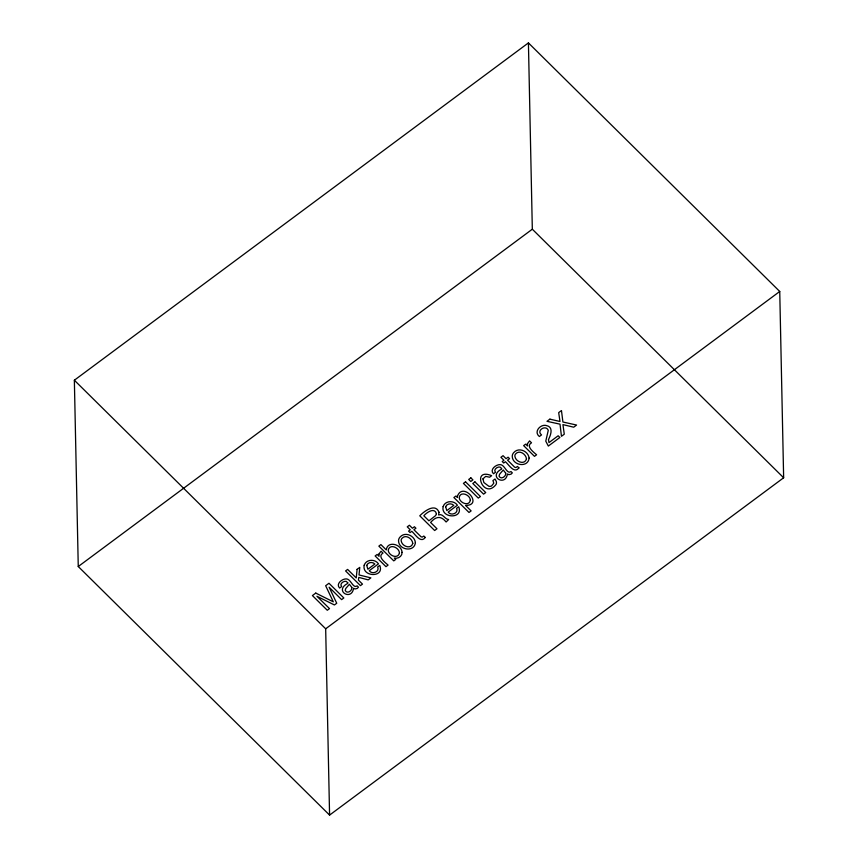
<?xml version="1.0" encoding="UTF-8"?>
<svg xmlns="http://www.w3.org/2000/svg" width="858" height="858" viewBox="0 0 858 858"><rect width="100%" height="100%" fill="white"/><g stroke="black" fill="none" stroke-linecap="round" stroke-linejoin="round"><path stroke-width="1.29" d="M74.356 380.223L528.421 42.9L779.74 291.473L783.644 477.777L329.579 815.1L78.26 566.527L74.356 380.223L325.675 628.796L329.579 815.1M78.26 566.527L532.325 229.204L528.421 42.9M325.675 628.796L779.74 291.473M532.325 229.204L783.644 477.777M439.006 512.247L438.577 514.929C442.975 513.159 444.776 519.401 448.648 519.53L446.106 521.986C441.023 515.615 436.014 516.184 430.609 522.468L436.979 528.775L434.641 530.512L419.776 515.808C423.916 511.529 435.285 502.616 439.006 512.247M351.866 587.494C352.413 590.894 346.868 594.337 345.195 590.411L345.774 588.481L349.399 584.287L351.866 587.494M505.716 473.198C506.263 476.598 500.718 480.04 499.045 476.115L499.635 474.184L503.249 469.991L505.716 473.198M457.4 496.278L457.389 497.425L455.952 495.999L453.893 497.533L469.004 512.473L471.117 510.896L465.583 505.426C483.955 505.437 462.923 480.963 457.4 496.278M548.487 439.575L548.959 442.599L558.15 435.778L559.877 437.473L548.326 446.063L545.774 441.141L548.283 430.33C545.849 424.313 535.885 430.609 541.537 434.909L539.382 436.507C533.226 431.767 540.733 423.584 546.707 425.611C553.764 427.305 550.664 435.135 548.487 439.575M347.737 582.786L347.726 583.408C333.644 590.679 351.705 601.522 353.582 588.245L354.944 588.963L357.207 588.449L358.472 587.183L357.132 585.853C353.056 589.081 350.911 578.828 346.3 578.893C342.117 578.71 335.457 583.998 339.639 588.052L341.613 586.582C339.21 583.912 343.597 580.737 346.182 581.338L347.737 582.786M501.587 468.489L501.576 469.111C487.494 476.383 505.555 487.226 507.432 473.948L508.794 474.667L511.057 474.152L512.323 472.887L510.982 471.557C506.906 474.785 504.761 464.532 500.15 464.607C495.967 464.414 489.307 469.701 493.489 473.755L495.463 472.286C493.071 469.616 497.447 466.452 500.032 467.042L501.587 468.489M402.048 552.38C402.37 556.295 397.897 559.105 394.326 558.054L395.72 559.427L393.768 560.875L378.85 546.128L380.909 544.594L386.304 549.935C387.237 540.315 401.78 544.176 402.048 552.38M378.904 554.086L379.022 556.306L377.145 554.45L375.139 555.952L385.971 566.666L388.084 565.09C385.424 562.73 376.844 556.51 382.99 553.11L381.07 551.211L378.904 554.086M527.402 443.768L527.52 445.988L525.654 444.133L523.637 445.624L534.48 456.349L536.593 454.772C533.923 452.402 525.343 446.192 531.499 442.792L529.568 440.883L527.402 443.768M470.323 500.032C469.465 506.896 459.588 503.045 459.202 497.651C460.124 490.744 469.991 494.648 470.323 500.032M415.39 542.535C414.511 552.616 398.691 550.085 398.541 540.83A6.853 5.867 -1.2 0 1 400.053 537.065C404.944 531.338 414.639 535.574 415.39 542.535M529.107 458.054C528.228 468.146 512.398 465.604 512.258 456.349A6.853 5.867 -1.2 0 1 513.77 452.584C518.65 446.857 528.356 451.094 529.107 458.054M357.078 569.369L356.252 577.949L347.619 569.422L345.581 570.924L360.446 585.628L362.484 584.116L358.408 580.094L358.794 577.391L368.179 579.879L370.881 577.874L359.019 574.957L359.781 567.363L357.078 569.369M482.947 478.871L483.88 482.518L488.76 486.218A3.421 2.928 -1.2 0 0 491.527 485.982L493.79 483.215L492.953 480.555L495.012 479.021L496.256 481.327A5.695 4.88 -1.2 0 1 496.085 484.438C483.633 500.525 470.774 467.02 491.645 475.697L489.596 477.23L485.703 476.372L482.947 478.871M436.443 513.652L435.66 515.561L428.925 520.806L423.841 515.787C426.426 512.676 434.405 506.928 436.443 513.652M364.189 565.25C361.658 577.295 384.91 577.82 379.74 565.411L377.659 566.956C380.019 571.825 371.975 574.903 369.251 570.709L378.485 563.856C375.053 558.73 366.151 559.148 364.189 565.25M443.125 506.606C440.583 518.661 463.835 519.187 458.676 506.767L456.595 508.322C458.955 513.191 450.9 516.269 448.187 512.076L457.411 505.223C453.979 500.096 445.077 500.514 443.125 506.606M366.741 565.401L367.868 569.229L374.86 564.038C372.565 561.55 367.878 562.087 366.741 565.401M445.667 506.767L446.793 510.596L453.785 505.405C451.501 502.917 446.814 503.442 445.667 506.767M412.773 543.382C411.046 549.764 401.973 546.353 401.222 540.98A3.797 3.25 -1.2 0 1 401.952 538.374C405.716 533.987 412.323 538.663 412.773 543.382M526.49 458.901C524.764 465.283 515.69 461.872 514.939 456.499A3.797 3.25 -1.2 0 1 515.669 453.893C519.433 449.506 526.04 454.193 526.49 458.901M399.431 553.335C397.436 559.491 388.395 555.351 388.224 550.15C389.671 543.189 399.689 547.758 399.431 553.335M425.278 537.473C420.559 543.8 415.068 534.019 411.776 531.306L410.07 532.571L408.58 531.102L410.285 529.836L407.26 526.844L409.405 525.257L412.43 528.249L414.435 526.748L415.926 528.228L413.91 529.718L420.988 536.711L422.19 537.129L423.841 536.046L425.278 537.473M518.918 467.9C514.21 474.238 508.708 464.446 505.416 461.733L503.71 463.009L502.23 461.529L503.936 460.263L500.911 457.271L503.045 455.684L506.07 458.676L508.075 457.185L509.566 458.655L507.561 460.145L514.628 467.149L515.84 467.567L517.481 466.484L518.918 467.9M315.765 593.082L312.419 595.57L327.284 610.263L329.515 608.612L316.924 596.256L334.416 604.965L336.733 603.249L329.118 587.194L341.613 599.624L343.833 597.972L328.968 583.268L325.654 585.735L333.29 601.823L315.765 593.082M465.54 481.81L463.427 483.386L478.292 498.09L480.405 496.514L465.54 481.81M470.86 477.852L468.715 479.45L470.774 481.499L472.93 479.901L470.86 477.852M549.903 419.144L546.975 421.321L560.017 424.174L561.454 436.304L564.274 434.212L562.945 424.613L573.702 427.198L576.608 425.042L562.912 422.018L561.464 410.553L558.676 412.623L559.995 421.493L549.903 419.144M474.946 481.896L472.79 483.483L483.58 494.154L485.725 492.556L474.946 481.896"/></g></svg>
